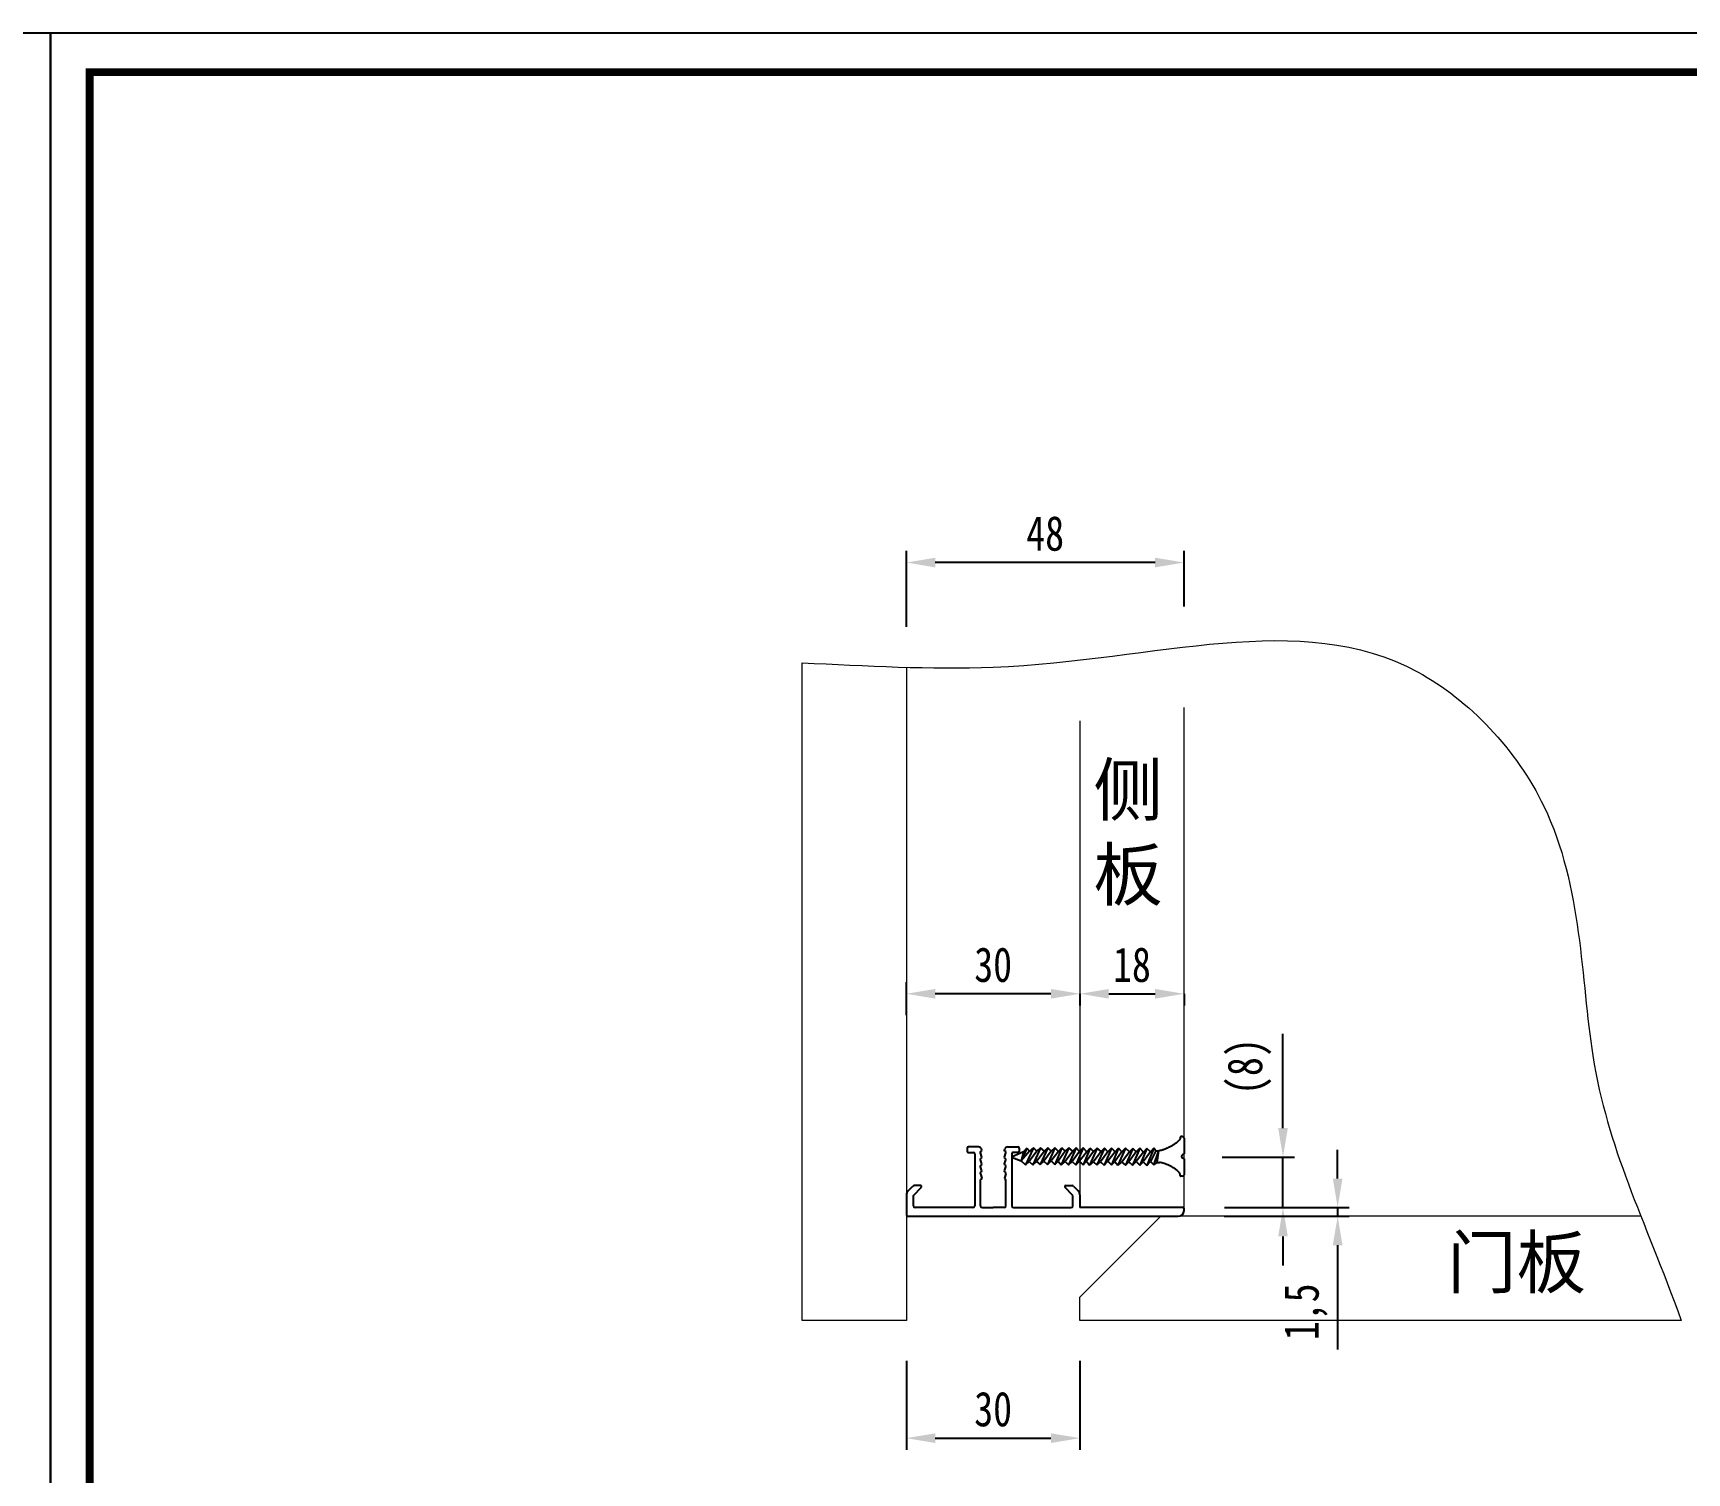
# Model space of a CAD drawing. Header units: millimetres. Extents: x 0 to 1097966, y -63096 to 223085.
# Drawn here: x 338549.2 to 338835.1, y -59639.2 to -59390.2 of the extents above; entities that cross this region are included whole.
import ezdxf

# ---------------------------------------------------------------- set-up
doc = ezdxf.new("R2010")
doc.units = ezdxf.units.MM
doc.layers.add('C00-00-00', color=7, linetype='Continuous')
doc.styles.add('TEXT', font='', dxfattribs={"width": 0.8})
doc.styles.add('宋体', font='')
doc.styles.get('TEXT').set_extended_font_data('SimSun')
doc.styles.get('宋体').set_extended_font_data('SimSun')
doc.dimstyles.new('副本 (2) (2) ISO-25', dxfattribs={"dimtxt": 18, "dimasz": 13, "dimexe": 6, "dimexo": 12, "dimgap": 6, "dimtad": 1, "dimtxsty": 'TEXT', "dimcen": 2.5, "dimclrd": 5, "dimclre": 5, "dimclrt": 5, "dimadec": 0, "dimazin": 0, "dimtfac": 1, "dimtmove": 0, "dimatfit": 3, "dimldrblk": 'BOXFILLED', "dimfxl": 1.25, "dimarcsym": 0})

# ---------------------------------------------------------------- blocks, each defined once
blk = doc.blocks.new('*D815')
at = {"color": 5, "lineweight": -2, "transparency": 16777216}
for p, q in [((338700.16, -59619.82), (338700.16, -59635.19)), ((338730.16, -59619.82), (338730.16, -59635.19)), ((338705.16, -59633.19), (338725.16, -59633.19))]:
    blk.add_line(p, q, dxfattribs=at)
at = {"color": 5, "transparency": 16777216}
for points in [[(338705.16, -59632.36), (338705.16, -59634.03), (338700.16, -59633.19)], [(338725.16, -59632.36), (338725.16, -59634.03), (338730.16, -59633.19)]]:
    blk.add_solid(points, dxfattribs=at)
at = {"layer": 'Defpoints', "color": 0, "transparency": 16777216}
for p in [(338700.16, -59612.82), (338730.16, -59612.82), (338730.16, -59633.19)]:
    blk.add_point(p, dxfattribs=at)
at = {"color": 5, "lineweight": 13, "transparency": 16777216, "insert": (338715.16, -59628.19), "char_height": 6, "attachment_point": 5, "style": 'TEXT'}
blk.add_mtext('30', dxfattribs=at)
blk = doc.blocks.new('_BoxFilled')
at = {"color": 0, "linetype": 'ByBlock', "lineweight": -2}
blk.add_line((-0.5, 0), (-1, 0), dxfattribs=at)
at = {"color": 0, "linetype": 'ByBlock'}
blk.add_solid([(-0.5, 0.5), (0.5, 0.5), (-0.5, -0.5), (0.5, -0.5)], dxfattribs=at)
blk = doc.blocks.new('*D816')
at = {"color": 5, "lineweight": -2, "transparency": 16777216}
for p, q in [((338700.16, -59492.87), (338700.16, -59479.76)), ((338748.16, -59489.38), (338748.16, -59479.76)), ((338743.16, -59481.76), (338705.16, -59481.76))]:
    blk.add_line(p, q, dxfattribs=at)
at = {"color": 5, "transparency": 16777216}
for points in [[(338705.16, -59480.93), (338705.16, -59482.6), (338700.16, -59481.76)], [(338743.16, -59480.93), (338743.16, -59482.6), (338748.16, -59481.76)]]:
    blk.add_solid(points, dxfattribs=at)
at = {"layer": 'Defpoints', "color": 0, "transparency": 16777216}
for p in [(338700.16, -59481.76), (338748.16, -59496.38), (338700.16, -59499.87)]:
    blk.add_point(p, dxfattribs=at)
at = {"color": 5, "lineweight": 13, "transparency": 16777216, "insert": (338724.16, -59476.76), "char_height": 6, "attachment_point": 5, "style": 'TEXT'}
blk.add_mtext('48', dxfattribs=at)
blk = doc.blocks.new('*D817')
at = {"color": 5, "lineweight": -2, "transparency": 16777216}
for p, q in [((338730.16, -59556.34), (338730.16, -59558.34)), ((338735.16, -59556.34), (338743.16, -59556.34)), ((338748.16, -59556.34), (338748.16, -59558.34))]:
    blk.add_line(p, q, dxfattribs=at)
at = {"color": 5, "transparency": 16777216}
for points in [[(338735.16, -59555.51), (338735.16, -59557.18), (338730.16, -59556.34)], [(338743.16, -59555.51), (338743.16, -59557.18), (338748.16, -59556.34)]]:
    blk.add_solid(points, dxfattribs=at)
at = {"layer": 'Defpoints', "color": 0, "transparency": 16777216}
for p in [(338730.16, -59551.21), (338748.16, -59551.21), (338748.16, -59556.34)]:
    blk.add_point(p, dxfattribs=at)
at = {"color": 5, "lineweight": 13, "transparency": 16777216, "insert": (338739.16, -59551.34), "char_height": 6, "attachment_point": 5, "style": 'TEXT'}
blk.add_mtext('18', dxfattribs=at)
blk = doc.blocks.new('*D818')
at = {"color": 5, "lineweight": -2, "transparency": 16777216}
for p, q in [((338700.16, -59560.05), (338700.16, -59554.34)), ((338725.16, -59556.34), (338705.16, -59556.34)), ((338730.16, -59556.34), (338730.16, -59558.34))]:
    blk.add_line(p, q, dxfattribs=at)
at = {"color": 5, "transparency": 16777216}
for points in [[(338705.16, -59555.51), (338705.16, -59557.18), (338700.16, -59556.34)], [(338725.16, -59555.51), (338725.16, -59557.18), (338730.16, -59556.34)]]:
    blk.add_solid(points, dxfattribs=at)
at = {"layer": 'Defpoints', "color": 0, "transparency": 16777216}
for p in [(338700.16, -59556.34), (338730.16, -59556.34), (338700.16, -59567.05)]:
    blk.add_point(p, dxfattribs=at)
at = {"color": 5, "lineweight": 13, "transparency": 16777216, "insert": (338715.16, -59551.34), "char_height": 6, "attachment_point": 5, "style": 'TEXT'}
blk.add_mtext('30', dxfattribs=at)
blk = doc.blocks.new('argwdat hwrthw')
at = {"color": 241, "true_color": 0xf7abae}
for p, q in [((338165.74, -58308), (338163.69, -58308.88)), ((338166.32, -58307.36), (338165.34, -58309.52)), ((338166.75, -58307.88), (338165.34, -58309.52)), ((338165.74, -58308), (338165.34, -58309.52)), ((338166.32, -58307.36), (338165.74, -58308)), ((338167.45, -58307.26), (338166.11, -58310.2)), ((338166.32, -58307.36), (338166.75, -58307.88)), ((338168.03, -58307.85), (338166.73, -58309.67)), ((338167.45, -58307.26), (338166.75, -58307.88)), ((338168.69, -58307.27), (338167.36, -58310.2)), ((338168.03, -58307.85), (338167.45, -58307.26)), ((338169.34, -58307.86), (338168.01, -58309.64)), ((338168.69, -58307.27), (338168.03, -58307.85)), ((338169.95, -58307.28), (338168.64, -58310.17)), ((338169.34, -58307.86), (338168.69, -58307.27)), ((338170.52, -58307.88), (338169.25, -58309.62)), ((338169.95, -58307.28), (338169.34, -58307.86)), ((338171.17, -58307.26), (338169.87, -58310.19)), ((338170.52, -58307.88), (338169.95, -58307.28)), ((338171.17, -58307.26), (338170.52, -58307.88)), ((338171.77, -58307.92), (338170.53, -58309.55)), ((338172.35, -58307.29), (338171.13, -58310.17)), ((338171.77, -58307.92), (338171.17, -58307.26)), ((338172.93, -58307.88), (338171.71, -58309.59)), ((338171.77, -58307.92), (338172.35, -58307.29)), ((338173.59, -58307.3), (338172.26, -58310.24)), ((338172.93, -58307.88), (338172.35, -58307.29)), ((338174.24, -58307.89), (338172.92, -58309.67)), ((338173.59, -58307.3), (338172.93, -58307.88)), ((338174.85, -58307.31), (338173.54, -58310.21)), ((338174.24, -58307.89), (338173.59, -58307.3)), ((338175.42, -58307.92), (338174.15, -58309.66)), ((338174.85, -58307.31), (338174.24, -58307.89)), ((338176.07, -58307.3), (338174.77, -58310.23)), ((338175.42, -58307.92), (338174.85, -58307.31)), ((338176.07, -58307.3), (338175.42, -58307.92)), ((338176.67, -58307.95), (338175.43, -58309.58)), ((338177.25, -58307.32), (338176.03, -58310.2)), ((338176.67, -58307.95), (338176.07, -58307.3)), ((338177.84, -58307.92), (338176.56, -58309.67)), ((338176.67, -58307.95), (338177.25, -58307.32)), ((338178.49, -58307.33), (338177.16, -58310.27)), ((338177.84, -58307.92), (338177.25, -58307.32)), ((338179.14, -58307.93), (338177.82, -58309.7)), ((338178.49, -58307.33), (338177.84, -58307.92)), ((338179.75, -58307.34), (338178.44, -58310.24)), ((338179.14, -58307.93), (338178.49, -58307.33)), ((338180.32, -58307.95), (338179.05, -58309.69)), ((338179.75, -58307.34), (338179.14, -58307.93)), ((338180.97, -58307.33), (338179.67, -58310.26)), ((338180.32, -58307.95), (338179.75, -58307.34)), ((338180.97, -58307.33), (338180.32, -58307.95)), ((338181.57, -58307.98), (338180.33, -58309.62)), ((338182.15, -58307.36), (338180.93, -58310.24)), ((338181.57, -58307.98), (338180.97, -58307.33)), ((338182.74, -58307.95), (338181.51, -58309.66)), ((338181.57, -58307.98), (338182.15, -58307.36)), ((338183.39, -58307.37), (338182.06, -58310.3)), ((338182.74, -58307.95), (338182.15, -58307.36)), ((338184.04, -58307.96), (338182.72, -58309.74)), ((338183.39, -58307.37), (338182.74, -58307.95)), ((338184.65, -58307.38), (338183.35, -58310.27)), ((338184.04, -58307.96), (338183.39, -58307.37)), ((338185.23, -58307.98), (338183.96, -58309.72)), ((338184.65, -58307.38), (338184.04, -58307.96)), ((338185.87, -58307.37), (338184.57, -58310.29)), ((338185.23, -58307.98), (338184.65, -58307.38)), ((338185.87, -58307.37), (338185.23, -58307.98)), ((338186.47, -58308.02), (338185.23, -58309.65)), ((338187.05, -58307.39), (338185.83, -58310.27)), ((338186.47, -58308.02), (338185.87, -58307.37)), ((338187.7, -58307.99), (338186.41, -58309.69)), ((338187.05, -58307.39), (338186.47, -58308.02)), ((338188.27, -58307.36), (338187.05, -58310.33)), ((338187.7, -58307.99), (338187.05, -58307.39)), ((338188.61, -58307.78), (338187.69, -58309.66)), ((338188.27, -58307.36), (338187.7, -58307.99)), ((338188.61, -58307.78), (338188.27, -58307.36)), ((338188.29, -58310.25), (338189.15, -58307.78)), ((338188.61, -58307.78), (338189.18, -58307.78)), ((338188.82, -58309.81), (338189.15, -58307.78)), ((338193.25, -58305.35), (338192.94, -58305.35)), ((338193.49, -58305.59), (338193.49, -58308.34)), ((338163.69, -58308.88), (338165.34, -58309.52)), ((338165.34, -58309.52), (338166.11, -58310.2)), ((338166.11, -58310.2), (338166.73, -58309.67)), ((338166.73, -58309.67), (338167.36, -58310.2)), ((338167.36, -58310.2), (338168.01, -58309.64)), ((338168.01, -58309.64), (338168.64, -58310.17)), ((338168.64, -58310.17), (338169.25, -58309.62)), ((338169.25, -58309.62), (338169.87, -58310.19)), ((338169.87, -58310.19), (338170.53, -58309.55)), ((338170.53, -58309.55), (338171.13, -58310.17)), ((338171.13, -58310.17), (338171.71, -58309.59)), ((338171.71, -58309.59), (338172.26, -58310.23)), ((338172.26, -58310.24), (338172.92, -58309.67)), ((338172.92, -58309.67), (338173.54, -58310.21)), ((338173.54, -58310.21), (338174.15, -58309.66)), ((338174.15, -58309.66), (338174.77, -58310.23)), ((338174.77, -58310.23), (338175.43, -58309.58)), ((338175.43, -58309.58), (338176.03, -58310.2)), ((338176.03, -58310.2), (338176.61, -58309.62)), ((338176.61, -58309.62), (338177.16, -58310.27)), ((338177.16, -58310.27), (338177.82, -58309.7)), ((338177.82, -58309.7), (338178.44, -58310.24)), ((338178.44, -58310.24), (338179.05, -58309.69)), ((338179.05, -58309.69), (338179.67, -58310.26)), ((338179.67, -58310.26), (338180.33, -58309.62)), ((338180.33, -58309.62), (338180.93, -58310.24)), ((338180.93, -58310.24), (338181.51, -58309.66)), ((338181.51, -58309.66), (338182.06, -58310.3)), ((338182.06, -58310.3), (338182.72, -58309.74)), ((338182.72, -58309.74), (338183.35, -58310.27)), ((338183.35, -58310.27), (338183.96, -58309.72)), ((338183.96, -58309.72), (338184.57, -58310.29)), ((338184.57, -58310.29), (338185.23, -58309.65)), ((338185.23, -58309.65), (338185.83, -58310.27)), ((338185.83, -58310.27), (338186.41, -58309.69)), ((338186.41, -58309.69), (338187.05, -58310.33)), ((338187.05, -58310.33), (338187.69, -58309.66)), ((338187.69, -58309.66), (338188.29, -58310.25)), ((338188.29, -58310.25), (338188.82, -58309.81)), ((338188.82, -58309.81), (338189.24, -58309.81)), ((338193.49, -58309.18), (338193.49, -58311.96)), ((338193.25, -58312.2), (338192.95, -58312.2))]:
    blk.add_line(p, q, dxfattribs=at)
for centre, radius, start, end in [((338192.94, -58305.43), 0.08, 90, 167.9027), ((338193.25, -58305.59), 0.24, 0, 90), ((338193.41, -58308.34), 0.08, 287.2356, 360), ((338193.41, -58309.18), 0.08, 0, 74.4506), ((338192.95, -58312.12), 0.08, 188.2798, 270), ((338193.25, -58311.96), 0.24, 270, 0)]:
    blk.add_arc(centre, radius, start, end, dxfattribs=at)
for points, knots in [([(338192.86, -58305.41), (338192.82, -58305.58), (338192.75, -58305.9), (338192.41, -58306.2), (338192.07, -58306.5), (338191.67, -58306.78), (338191.24, -58307.07), (338190.77, -58307.25), (338190.35, -58307.45), (338189.78, -58307.68), (338189.72, -58307.7), (338189.25, -58307.79), (338189.16, -58307.78), (338189.15, -58307.78)], [0.392141, 0.392141, 0.392141, 0.392141, 3.552172, 6.37696, 8.677507, 11.984266, 15.515072, 18.44726, 21.240103, 24.819295, 27.465268, 29.006175, 29.136231, 29.136231, 29.136231, 29.136231]), ([(338192.87, -58312.13), (338192.85, -58312.03), (338192.81, -58311.78), (338192.54, -58311.42), (338192.14, -58311.05), (338191.65, -58310.76), (338191.17, -58310.45), (338190.69, -58310.26), (338190.26, -58310.05), (338189.84, -58309.93), (338189.51, -58309.82), (338189.31, -58309.81), (338189.24, -58309.81)], [0.426573, 0.426573, 0.426573, 0.426573, 2.362441, 5.114257, 8.601684, 12.477225, 15.889686, 19.239897, 22.172085, 24.854682, 27.42617, 28.618001, 28.618001, 28.618001, 28.618001]), ([(338193.43, -58308.41), (338193.4, -58308.42), (338193.27, -58308.47), (338193.1, -58308.57), (338193.02, -58308.79), (338193.13, -58308.95), (338193.27, -58309.05), (338193.38, -58309.09), (338193.43, -58309.1)], [0.655323, 0.655323, 0.655323, 0.655323, 1.289019, 3.268632, 4.193481, 5.314962, 6.534187, 7.47344, 7.47344, 7.47344, 7.47344])]:
    blk.add_open_spline(points, degree=3, knots=knots, dxfattribs=at)
blk = doc.blocks.new('*D819')
at = {"color": 5, "lineweight": -2, "transparency": 16777216}
for p, q in [((338765.27, -59579.57), (338765.27, -59563.29)), ((338754.75, -59584.57), (338767.27, -59584.57)), ((338765.27, -59593.31), (338765.27, -59584.57)), ((338755.16, -59593.31), (338767.27, -59593.31)), ((338765.27, -59598.31), (338765.27, -59603.31))]:
    blk.add_line(p, q, dxfattribs=at)
at = {"color": 5, "transparency": 16777216}
for points in [[(338764.44, -59579.57), (338766.1, -59579.57), (338765.27, -59584.57)], [(338764.44, -59598.31), (338766.1, -59598.31), (338765.27, -59593.31)]]:
    blk.add_solid(points, dxfattribs=at)
at = {"layer": 'Defpoints', "color": 0, "transparency": 16777216}
for p in [(338747.75, -59584.57), (338765.27, -59584.57), (338748.16, -59593.31)]:
    blk.add_point(p, dxfattribs=at)
at = {"color": 5, "transparency": 16777216, "insert": (338759.47, -59568.93), "char_height": 6, "attachment_point": 5, "rotation": 90, "style": 'TEXT'}
blk.add_mtext('(8)', dxfattribs=at)
blk = doc.blocks.new('wqt erh 5bgrt')
at = {"layer": 'C00-00-00'}
for p, q in [((338923.98, -58703.8), (338923.98, -58704.4)), ((338925.94, -58703.6), (338924.18, -58703.6)), ((338924.18, -58704.6), (338925.06, -58704.6)), ((338925.26, -58704.8), (338925.26, -58713.8)), ((338926.26, -58704.43), (338926.42, -58704.34)), ((338926.26, -58704.66), (338926.26, -58704.43)), ((338926.48, -58705.4), (338926.26, -58704.66)), ((338926.48, -58704.17), (338926.42, -58703.97)), ((338926.42, -58704.34), (338926.48, -58704.17)), ((338926.42, -58705.55), (338926.48, -58705.4)), ((338930.43, -58704.17), (338930.49, -58703.97)), ((338930.49, -58704.34), (338930.43, -58704.17)), ((338930.43, -58705.4), (338930.66, -58704.66)), ((338930.49, -58705.55), (338930.43, -58705.4)), ((338930.66, -58704.43), (338930.49, -58704.34)), ((338930.66, -58704.66), (338930.66, -58704.43)), ((338930.97, -58703.6), (338932.73, -58703.6)), ((338931.66, -58704.8), (338931.66, -58713.8)), ((338932.73, -58704.6), (338931.86, -58704.6)), ((338932.93, -58703.8), (338932.93, -58704.4)), ((338926.26, -58705.66), (338926.42, -58705.55)), ((338926.26, -58705.82), (338926.26, -58705.66)), ((338926.48, -58706.56), (338926.26, -58705.82)), ((338926.26, -58706.82), (338926.42, -58706.77)), ((338926.26, -58707.03), (338926.26, -58706.82)), ((338926.48, -58707.77), (338926.26, -58707.03)), ((338926.26, -58708.05), (338926.42, -58707.94)), ((338926.26, -58708.25), (338926.26, -58708.05)), ((338926.26, -58708.25), (338926.48, -58708.99)), ((338926.42, -58706.77), (338926.48, -58706.56)), ((338926.42, -58707.94), (338926.48, -58707.77)), ((338930.43, -58706.56), (338930.66, -58705.82)), ((338930.49, -58706.77), (338930.43, -58706.56)), ((338930.43, -58707.77), (338930.66, -58707.03)), ((338930.49, -58707.94), (338930.43, -58707.77)), ((338930.66, -58708.25), (338930.43, -58708.99)), ((338930.66, -58705.66), (338930.49, -58705.55)), ((338930.66, -58706.82), (338930.49, -58706.77)), ((338930.66, -58708.05), (338930.49, -58707.94)), ((338930.66, -58705.82), (338930.66, -58705.66)), ((338930.66, -58707.03), (338930.66, -58706.82)), ((338930.66, -58708.25), (338930.66, -58708.05)), ((338914.49, -58710.45), (338913.74, -58711.22)), ((338914.72, -58711.93), (338916.02, -58710.65)), ((338915.88, -58710.3), (338914.85, -58710.3)), ((338926.42, -58709.16), (338926.26, -58709.25)), ((338926.26, -58713.8), (338926.26, -58709.25)), ((338926.48, -58708.99), (338926.42, -58709.16)), ((338930.43, -58708.99), (338930.49, -58709.16)), ((338930.49, -58709.16), (338930.66, -58709.25)), ((338930.66, -58713.8), (338930.66, -58709.25)), ((338942.2, -58711.93), (338940.89, -58710.65)), ((338941.03, -58710.3), (338942.06, -58710.3)), ((338942.42, -58710.45), (338943.17, -58711.22)), ((338913.46, -58711.92), (338913.46, -58715.4)), ((338914.66, -58712.04), (338914.72, -58711.93)), ((338914.66, -58713.8), (338914.66, -58712.04)), ((338924.96, -58714.1), (338914.96, -58714.1)), ((338926.56, -58714.1), (338928.46, -58714.1)), ((338930.36, -58714.1), (338928.46, -58714.1)), ((338931.96, -58714.1), (338941.95, -58714.1)), ((338942.25, -58712.04), (338942.2, -58711.93)), ((338942.25, -58713.8), (338942.25, -58712.04)), ((338943.46, -58711.92), (338943.46, -58714.1)), ((338961.26, -58714.1), (338943.46, -58714.1)), ((338913.66, -58715.6), (338960.46, -58715.6)), ((338932.35, -58715.6), (338950, -58715.6)), ((338961.46, -58714.6), (338961.46, -58714.3))]:
    blk.add_line(p, q, dxfattribs=at)
for centre, radius, start, end in [((338924.18, -58703.8), 0.2, 90, 180), ((338924.18, -58704.4), 0.2, 180, 270), ((338925.06, -58704.8), 0.2, 0, 90), ((338925.94, -58704.1), 0.5, 15.2551, 90), ((338930.97, -58704.1), 0.5, 90, 164.7449), ((338931.86, -58704.8), 0.2, 90, 180), ((338932.73, -58703.8), 0.2, 0, 90), ((338932.73, -58704.4), 0.2, 270, 0), ((338914.46, -58711.92), 1, 135.5256, 180), ((338914.85, -58710.8), 0.5, 90, 135.5256), ((338915.88, -58710.5), 0.2, 314.5993, 90), ((338941.03, -58710.5), 0.2, 90, 225.4007), ((338942.06, -58710.8), 0.5, 44.4744, 90), ((338942.46, -58711.92), 1, 0, 44.4744), ((338914.96, -58713.8), 0.3, 180, 270), ((338924.96, -58713.8), 0.3, 270, 0), ((338926.56, -58713.8), 0.3, 180, 270), ((338930.36, -58713.8), 0.3, 270, 0), ((338931.96, -58713.8), 0.3, 180, 270), ((338941.95, -58713.8), 0.3, 270, 0), ((338961.26, -58714.3), 0.2, 0, 90), ((338913.66, -58715.4), 0.2, 180, 270), ((338960.46, -58714.6), 1, 270, 0)]:
    blk.add_arc(centre, radius, start, end, dxfattribs=at)
blk = doc.blocks.new('*D820')
at = {"color": 5, "lineweight": -2, "transparency": 16777216}
for p, q in [((338774.72, -59588.31), (338774.72, -59583.31)), ((338755.16, -59593.31), (338776.72, -59593.31)), ((338774.72, -59593.31), (338774.72, -59594.82)), ((338755.12, -59594.82), (338776.72, -59594.82)), ((338774.72, -59599.82), (338774.72, -59617.86))]:
    blk.add_line(p, q, dxfattribs=at)
at = {"color": 5, "transparency": 16777216}
for points in [[(338773.88, -59588.31), (338775.55, -59588.31), (338774.72, -59593.31)], [(338773.88, -59599.82), (338775.55, -59599.82), (338774.72, -59594.82)]]:
    blk.add_solid(points, dxfattribs=at)
at = {"layer": 'Defpoints', "color": 0, "transparency": 16777216}
for p in [(338748.16, -59593.31), (338748.12, -59594.82), (338774.72, -59594.82)]:
    blk.add_point(p, dxfattribs=at)
at = {"color": 5, "transparency": 16777216, "insert": (338769.22, -59611.34), "char_height": 6, "attachment_point": 5, "rotation": 90, "style": 'TEXT'}
blk.add_mtext('1,5', dxfattribs=at)

msp = doc.modelspace()

# ---------------------------------------------------------------- linework, layer by layer
at = {"color": 251, "lineweight": 0, "true_color": 0x636466}
for p, q in [((338682.161, -59612.816), (338682.161, -59499.101)), ((338700.161, -59499.872), (338700.161, -59612.816)), ((338748.161, -59593.314), (338748.161, -59506.839)), ((338730.161, -59509.112), (338730.161, -59593.314)), ((338730.161, -59593.314), (338748.161, -59593.314)), ((338744.161, -59594.816), (338730.161, -59608.816)), ((338827.144, -59594.816), (338744.161, -59594.816)), ((338730.161, -59612.816), (338730.161, -59608.816)), ((338730.161, -59612.816), (338730.161, -59608.816)), ((338700.161, -59612.816), (338682.161, -59612.816)), ((338834.121, -59612.816), (338730.161, -59612.816))]:
    msp.add_line(p, q, dxfattribs=at)
for points in [[(337985.218, -59791.148), (338552.218, -59791.148), (338552.218, -59390.198), (337985.218, -59390.198)], [(338552.218, -59791.148), (339119.218, -59791.148), (339119.218, -59390.198), (338552.218, -59390.198)]]:
    msp.add_lwpolyline(points, close=True)
at = {"const_width": 1.35}
msp.add_lwpolyline([(338558.968, -59784.398), (339112.468, -59784.398), (339112.468, -59396.948), (338558.968, -59396.948)], close=True, dxfattribs=at)
at = {"color": 251, "lineweight": 13, "true_color": 0x636466}
msp.add_open_spline([(338682.161, -59499.101), (338693.083, -59499.611), (338734.551, -59502.072), (338778.775, -59485.718), (338817.27, -59526.437), (338816.364, -59573.591), (338827.555, -59594.769), (338834.121, -59612.816)], degree=3, knots=[226.7432466, 226.7432466, 226.7432466, 226.7432466, 262.3191212, 357.0398479, 398.4421162, 457.2401509, 529.1745493, 529.1745493, 529.1745493, 529.1745493], dxfattribs=at)

# ---------------------------------------------------------------- block references
at = {"color": 251, "true_color": 0x636466}
for name, p in [('wqt erh 5bgrt', (-213.294, -879.213)), ('argwdat hwrthw', (554.671, -1275.696))]:
    msp.add_blockref(name, p, dxfattribs=at)

# ---------------------------------------------------------------- texts
at = {"color": 252, "true_color": 0x939598, "width": 65.8175, "attachment_point": 4, "style": '宋体'}
for s, insert, char_height in [('侧\\P板', (338732.492, -59528.894), 8.804), ('门板', (338793.635, -59603.271), 8.8039)]:
    msp.add_mtext(s, dxfattribs=dict(at, insert=insert, char_height=char_height))

# ---------------------------------------------------------------- dimensions: what is measured, and where the dimension line sits
at = {"lineweight": 13}
for base, p1, p2, picture, middle in [((338700.161, -59481.764), (338748.161, -59496.38), (338700.161, -59499.872), '*D816', (338724.161, -59476.764)), ((338700.161, -59556.344), (338730.161, -59556.344), (338700.161, -59567.05), '*D818', (338715.161, -59551.344)), ((338748.161, -59556.344), (338730.161, -59551.213), (338748.161, -59551.213), '*D817', (338739.161, -59551.344)), ((338730.161, -59633.195), (338700.161, -59612.816), (338730.161, -59612.816), '*D815', (338715.161, -59628.195))]:
    dim = msp.add_linear_dim(base=base, p1=p1, p2=p2, dimstyle='副本 (2) (2) ISO-25', override={"dimtxt": 6, "dimasz": 5, "dimexe": 2, "dimexo": 7, "dimgap": 2, "dimfxl": 30, "dimfxlon": 1}, dxfattribs=at)
    dim.commit()
    dim.dimension.update_dxf_attribs({"geometry": picture, "text_midpoint": middle})
at = {"color": 251, "true_color": 0x636466}
dim = msp.add_linear_dim(base=(338765.269, -59584.572), p1=(338748.161, -59593.314), p2=(338747.75, -59584.572), angle=90, text='(8)', dimstyle='副本 (2) (2) ISO-25', override={"dimtxt": 6, "dimasz": 5, "dimexe": 2, "dimexo": 7, "dimgap": 2, "dimfxl": 30, "dimfxlon": 1}, dxfattribs=at)
dim.commit()
dim.dimension.update_dxf_attribs({"geometry": '*D819', "text_midpoint": (338759.469, -59568.932)})
dim = msp.add_linear_dim(base=(338774.717, -59594.816), p1=(338748.161, -59593.314), p2=(338748.124, -59594.816), angle=90, dimstyle='副本 (2) (2) ISO-25', override={"dimtxt": 6, "dimasz": 5, "dimexe": 2, "dimexo": 7, "dimgap": 2, "dimfxl": 30, "dimfxlon": 1}, dxfattribs=at)
dim.commit()
dim.dimension.update_dxf_attribs({"geometry": '*D820', "text_midpoint": (338769.217, -59611.336)})

doc.saveas('drawing.dxf')
